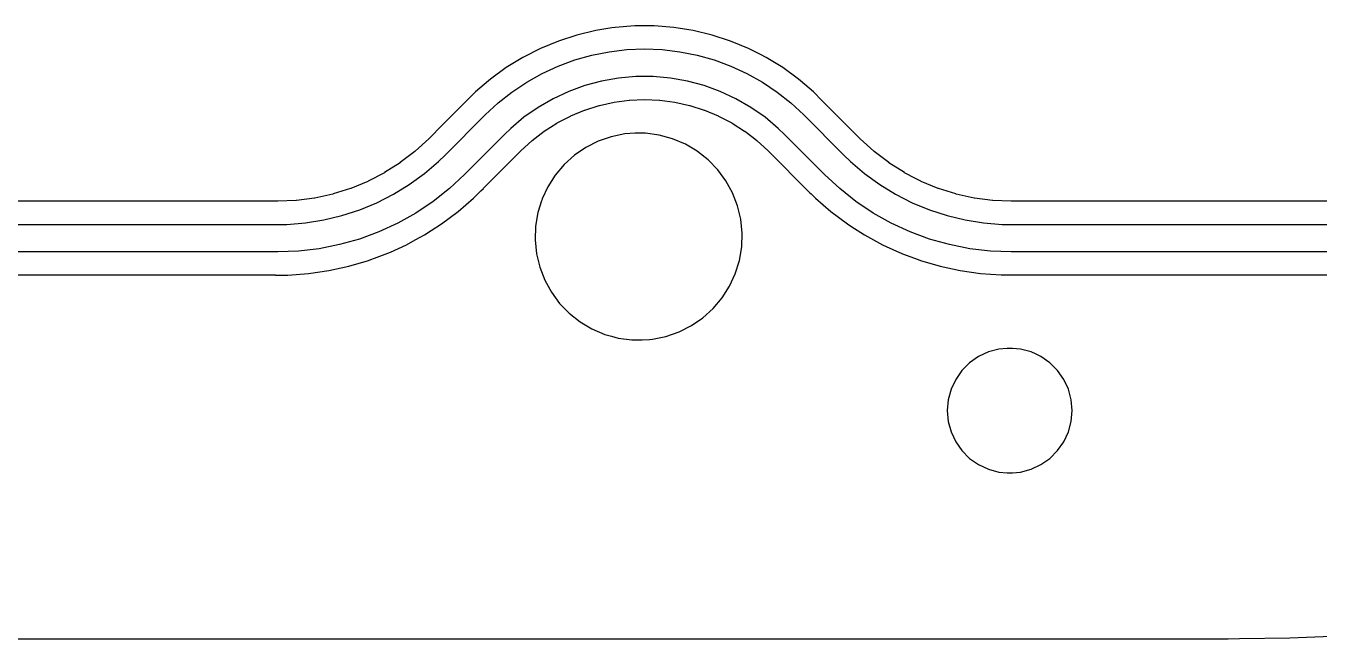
# Model space of a CAD drawing. Extents: x 68 to 346, y -197 to -84.
# Drawn here: x 205.63 to 233.73, y -196.67 to -183.35 of the extents above; entities that cross this region are included whole.
import ezdxf

# ---------------------------------------------------------------- set-up
doc = ezdxf.new("R2010")
doc.units = 0
doc.layers.add('BLACK', color=7, linetype='CONTINUOUS')

msp = doc.modelspace()

# ---------------------------------------------------------------- linework, layer by layer
at = {"layer": 'BLACK', "linetype": 'CONTINUOUS'}
for p, q in [((218.021, -183.449), (217.608, -183.548)), ((218.366, -183.394), (218.021, -183.449)), ((218.44, -183.383), (218.366, -183.394)), ((218.863, -183.35), (218.44, -183.383)), ((218.44, -183.383), (218.44, -183.383)), ((218.988, -183.35), (218.863, -183.35)), ((218.991, -183.349), (218.988, -183.349)), ((218.988, -183.349), (218.988, -183.35)), ((219.075, -183.349), (218.991, -183.349)), ((219.287, -183.349), (219.075, -183.349)), ((219.71, -183.383), (219.287, -183.349)), ((219.287, -183.349), (219.287, -183.349)), ((220.036, -183.434), (219.71, -183.383)), ((219.71, -183.383), (219.71, -183.383)), ((220.129, -183.449), (220.036, -183.434)), ((220.542, -183.548), (220.129, -183.449)), ((217.205, -183.679), (216.813, -183.842)), ((217.608, -183.548), (217.205, -183.679)), ((217.205, -183.679), (217.205, -183.679)), ((217.205, -183.679), (217.205, -183.679)), ((217.205, -183.679), (217.205, -183.679)), ((217.608, -183.548), (217.608, -183.548)), ((217.608, -183.548), (217.608, -183.548)), ((220.945, -183.679), (220.542, -183.548)), ((220.542, -183.548), (220.542, -183.548)), ((220.542, -183.548), (220.542, -183.548)), ((221.337, -183.842), (220.945, -183.679)), ((220.945, -183.679), (220.945, -183.679)), ((220.945, -183.679), (220.945, -183.679)), ((220.945, -183.679), (220.945, -183.679)), ((216.813, -183.842), (216.435, -184.034)), ((217.561, -184.09), (217.931, -183.985)), ((217.931, -183.985), (218.309, -183.91)), ((218.309, -183.91), (218.691, -183.865)), ((218.691, -183.865), (219.075, -183.85)), ((219.075, -183.85), (219.075, -183.85)), ((219.075, -183.85), (219.459, -183.865)), ((219.459, -183.865), (219.841, -183.91)), ((219.841, -183.91), (220.219, -183.985)), ((220.219, -183.985), (220.589, -184.09)), ((221.598, -183.974), (221.337, -183.842)), ((221.715, -184.034), (221.598, -183.974)), ((216.073, -184.256), (215.73, -184.505)), ((216.435, -184.034), (216.073, -184.256)), ((216.073, -184.256), (216.073, -184.256)), ((216.073, -184.256), (216.073, -184.256)), ((216.851, -184.384), (217.2, -184.223)), ((217.2, -184.223), (217.561, -184.09)), ((220.589, -184.09), (220.95, -184.223)), ((220.95, -184.223), (221.299, -184.384)), ((222.077, -184.256), (221.715, -184.034)), ((221.715, -184.034), (221.715, -184.034)), ((221.715, -184.034), (221.715, -184.034)), ((222.42, -184.505), (222.077, -184.256)), ((222.077, -184.256), (222.077, -184.256)), ((222.077, -184.256), (222.077, -184.256)), ((215.685, -184.543), (215.407, -184.781)), ((215.73, -184.505), (215.685, -184.543)), ((216.195, -184.786), (216.515, -184.572)), ((216.515, -184.572), (216.851, -184.384)), ((218.144, -184.548), (217.781, -184.645)), ((218.513, -184.483), (218.144, -184.548)), ((218.887, -184.45), (218.513, -184.483)), ((219.075, -184.45), (218.887, -184.45)), ((219.263, -184.45), (219.075, -184.45)), ((219.075, -184.45), (219.075, -184.45)), ((219.637, -184.483), (219.263, -184.45)), ((220.006, -184.548), (219.637, -184.483)), ((220.369, -184.645), (220.006, -184.548)), ((221.299, -184.384), (221.635, -184.572)), ((221.635, -184.572), (221.955, -184.786)), ((222.465, -184.543), (222.42, -184.505)), ((222.743, -184.781), (222.465, -184.543)), ((215.407, -184.781), (215.29, -184.898)), ((215.407, -184.781), (215.407, -184.781)), ((215.893, -185.024), (216.195, -184.786)), ((217.428, -184.773), (217.088, -184.932)), ((217.781, -184.645), (217.428, -184.773)), ((220.722, -184.773), (220.369, -184.645)), ((221.062, -184.932), (220.722, -184.773)), ((221.955, -184.786), (222.257, -185.024)), ((222.929, -184.967), (222.743, -184.781)), ((222.743, -184.781), (222.743, -184.781)), ((222.743, -184.781), (222.743, -184.781)), ((215.289, -184.899), (214.65, -185.538)), ((215.29, -184.898), (215.289, -184.899)), ((215.29, -184.898), (215.29, -184.898)), ((215.611, -185.285), (215.893, -185.024)), ((216.763, -185.12), (216.455, -185.335)), ((217.088, -184.932), (216.763, -185.12)), ((217.778, -185.179), (218.089, -185.081)), ((218.089, -185.081), (218.094, -185.079)), ((218.094, -185.079), (218.413, -185.009)), ((218.413, -185.009), (218.418, -185.008)), ((218.418, -185.008), (218.741, -184.965)), ((218.741, -184.965), (218.747, -184.965)), ((218.747, -184.965), (219.072, -184.951)), ((219.072, -184.951), (219.078, -184.951)), ((219.078, -184.951), (219.403, -184.965)), ((219.403, -184.965), (219.409, -184.965)), ((219.409, -184.965), (219.732, -185.008)), ((219.732, -185.008), (219.737, -185.009)), ((219.737, -185.009), (220.056, -185.079)), ((220.056, -185.079), (220.061, -185.081)), ((220.061, -185.081), (220.372, -185.179)), ((221.387, -185.12), (221.062, -184.932)), ((221.695, -185.335), (221.387, -185.12)), ((222.257, -185.024), (222.539, -185.285)), ((223.762, -185.8), (222.929, -184.967)), ((222.929, -184.967), (222.929, -184.967)), ((214.742, -186.154), (215.611, -185.285)), ((215.611, -185.285), (215.611, -185.285)), ((216.455, -185.335), (216.168, -185.576)), ((217.178, -185.458), (217.467, -185.308)), ((217.467, -185.308), (217.472, -185.305)), ((217.472, -185.305), (217.773, -185.181)), ((217.773, -185.181), (217.778, -185.179)), ((220.372, -185.179), (220.377, -185.181)), ((220.377, -185.181), (220.678, -185.305)), ((220.678, -185.305), (220.683, -185.308)), ((220.683, -185.308), (220.972, -185.458)), ((221.982, -185.576), (221.695, -185.335)), ((222.539, -185.285), (222.539, -185.285)), ((222.539, -185.285), (222.539, -185.285)), ((222.539, -185.285), (223.408, -186.154)), ((214.65, -185.538), (214.43, -185.758)), ((216.035, -185.709), (215.166, -186.578)), ((216.168, -185.576), (216.035, -185.709)), ((216.035, -185.709), (216.035, -185.709)), ((216.635, -185.838), (216.894, -185.639)), ((216.894, -185.639), (216.898, -185.636)), ((216.898, -185.636), (217.173, -185.461)), ((217.173, -185.461), (217.178, -185.458)), ((217.173, -185.461), (217.173, -185.461)), ((218.648, -185.696), (218.354, -185.756)), ((218.873, -185.681), (218.648, -185.696)), ((218.648, -185.696), (218.648, -185.696)), ((219.098, -185.681), (218.873, -185.681)), ((218.873, -185.681), (218.873, -185.681)), ((219.396, -185.721), (219.098, -185.681)), ((220.972, -185.458), (220.977, -185.461)), ((220.977, -185.461), (221.251, -185.636)), ((221.251, -185.636), (221.256, -185.639)), ((221.256, -185.639), (221.433, -185.775)), ((222.115, -185.709), (221.982, -185.576)), ((222.984, -186.578), (222.115, -185.709)), ((222.115, -185.709), (222.115, -185.709)), ((214.388, -185.8), (214.091, -186.072)), ((214.43, -185.758), (214.388, -185.8)), ((216.389, -186.063), (216.631, -185.841)), ((216.631, -185.841), (216.635, -185.838)), ((217.802, -185.99), (217.554, -186.16)), ((218.07, -185.854), (217.802, -185.99)), ((218.354, -185.756), (218.07, -185.854)), ((218.07, -185.854), (218.07, -185.854)), ((219.686, -185.8), (219.396, -185.721)), ((219.396, -185.721), (219.396, -185.721)), ((219.396, -185.721), (219.396, -185.721)), ((219.963, -185.917), (219.686, -185.8)), ((219.686, -185.8), (219.686, -185.8)), ((220.221, -186.071), (219.963, -185.917)), ((221.433, -185.775), (221.515, -185.838)), ((221.515, -185.838), (221.519, -185.841)), ((221.519, -185.841), (221.761, -186.063)), ((224.059, -186.072), (223.762, -185.8)), ((214.087, -186.075), (213.77, -186.319)), ((214.091, -186.072), (214.087, -186.075)), ((214.599, -186.297), (214.742, -186.154)), ((214.742, -186.154), (214.742, -186.154)), ((215.579, -186.873), (216.389, -186.063)), ((216.389, -186.063), (216.389, -186.063)), ((216.389, -186.063), (216.389, -186.063)), ((217.554, -186.16), (217.331, -186.361)), ((220.227, -186.075), (220.221, -186.071)), ((220.457, -186.257), (220.227, -186.075)), ((220.666, -186.473), (220.457, -186.257)), ((220.457, -186.257), (220.457, -186.257)), ((221.761, -186.063), (222.663, -186.965)), ((223.408, -186.154), (223.408, -186.154)), ((223.408, -186.154), (223.551, -186.297)), ((224.063, -186.075), (224.059, -186.072)), ((224.38, -186.319), (224.063, -186.075)), ((224.063, -186.075), (224.063, -186.075)), ((213.424, -186.539), (213.07, -186.723)), ((213.429, -186.536), (213.424, -186.539)), ((213.766, -186.322), (213.429, -186.536)), ((213.77, -186.319), (213.766, -186.322)), ((213.965, -186.797), (214.292, -186.559)), ((214.292, -186.559), (214.599, -186.297)), ((217.331, -186.361), (217.137, -186.591)), ((220.844, -186.715), (220.666, -186.473)), ((223.551, -186.297), (223.858, -186.559)), ((223.858, -186.559), (224.185, -186.797)), ((224.384, -186.322), (224.38, -186.319)), ((224.721, -186.536), (224.384, -186.322)), ((224.726, -186.539), (224.721, -186.536)), ((224.965, -186.663), (224.726, -186.539)), ((213.065, -186.726), (212.696, -186.879)), ((213.07, -186.723), (213.065, -186.726)), ((213.62, -187.008), (213.965, -186.797)), ((215.166, -186.578), (214.835, -186.884)), ((215.166, -186.578), (215.166, -186.578)), ((217.137, -186.591), (216.975, -186.844)), ((217.137, -186.591), (217.137, -186.591)), ((220.988, -186.978), (220.844, -186.715)), ((223.315, -186.884), (222.984, -186.578)), ((222.984, -186.578), (222.984, -186.578)), ((224.185, -186.797), (224.53, -187.008)), ((225.08, -186.723), (224.965, -186.663)), ((225.085, -186.726), (225.08, -186.723)), ((225.454, -186.879), (225.085, -186.726)), ((211.909, -187.089), (211.513, -187.141)), ((211.915, -187.088), (211.909, -187.089)), ((212.305, -187.002), (211.915, -187.088)), ((212.31, -187.001), (212.305, -187.002)), ((212.691, -186.88), (212.31, -187.001)), ((212.696, -186.879), (212.691, -186.88)), ((213.26, -187.191), (213.62, -187.008)), ((214.835, -186.884), (214.481, -187.163)), ((215.025, -187.382), (215.362, -187.09)), ((215.362, -187.09), (215.52, -186.932)), ((215.52, -186.932), (215.574, -186.879)), ((215.574, -186.879), (215.579, -186.873)), ((215.579, -186.873), (215.579, -186.873)), ((216.849, -187.117), (216.84, -187.147)), ((216.854, -187.105), (216.849, -187.117)), ((216.975, -186.844), (216.854, -187.105)), ((221.096, -187.259), (220.988, -186.978)), ((222.663, -186.965), (222.663, -186.965)), ((222.663, -186.965), (222.698, -187.001)), ((222.698, -187.001), (222.788, -187.09)), ((222.788, -187.09), (223.125, -187.382)), ((223.669, -187.163), (223.315, -186.884)), ((224.53, -187.008), (224.89, -187.191)), ((225.459, -186.88), (225.454, -186.879)), ((225.84, -187.001), (225.459, -186.88)), ((225.845, -187.002), (225.84, -187.001)), ((226.235, -187.088), (225.845, -187.002)), ((226.241, -187.089), (226.235, -187.088)), ((226.637, -187.141), (226.241, -187.089)), ((211.106, -187.159), (202.914, -187.159)), ((211.508, -187.142), (211.106, -187.159)), ((211.513, -187.141), (211.508, -187.142)), ((212.503, -187.471), (212.887, -187.346)), ((212.887, -187.346), (213.26, -187.191)), ((214.481, -187.163), (214.106, -187.414)), ((214.668, -187.649), (215.025, -187.382)), ((215.025, -187.382), (215.025, -187.382)), ((216.84, -187.147), (216.76, -187.404)), ((221.166, -187.551), (221.096, -187.259)), ((223.125, -187.382), (223.125, -187.382)), ((223.125, -187.382), (223.482, -187.649)), ((224.044, -187.414), (223.669, -187.163)), ((224.89, -187.191), (225.263, -187.346)), ((225.263, -187.346), (225.647, -187.471)), ((226.642, -187.142), (226.637, -187.141)), ((227.044, -187.159), (226.642, -187.142)), ((243.043, -187.159), (227.044, -187.159)), ((202.914, -187.66), (211.106, -187.66)), ((211.106, -187.66), (211.106, -187.66)), ((211.106, -187.66), (211.308, -187.66)), ((211.308, -187.66), (211.711, -187.628)), ((211.711, -187.628), (212.11, -187.565)), ((212.11, -187.565), (212.503, -187.471)), ((213.713, -187.634), (213.303, -187.823)), ((214.106, -187.414), (213.713, -187.634)), ((214.443, -187.794), (214.668, -187.649)), ((214.668, -187.649), (214.668, -187.649)), ((216.76, -187.404), (216.71, -187.7)), ((221.196, -187.85), (221.166, -187.551)), ((223.482, -187.649), (223.482, -187.649)), ((223.482, -187.649), (223.561, -187.7)), ((224.437, -187.634), (224.044, -187.414)), ((224.847, -187.823), (224.437, -187.634)), ((225.647, -187.471), (226.04, -187.565)), ((226.04, -187.565), (226.439, -187.628)), ((226.439, -187.628), (226.842, -187.66)), ((226.842, -187.66), (227.044, -187.66)), ((227.044, -187.66), (243.045, -187.66)), ((213.303, -187.823), (212.88, -187.979)), ((214.091, -188), (214.214, -187.933)), ((214.214, -187.933), (214.293, -187.89)), ((214.293, -187.89), (214.443, -187.794)), ((216.71, -187.7), (216.7, -188)), ((221.186, -188.15), (221.196, -187.85)), ((223.561, -187.7), (223.857, -187.89)), ((223.857, -187.89), (223.857, -187.89)), ((223.857, -187.89), (224.248, -188.104)), ((225.27, -187.979), (224.847, -187.823)), ((211.557, -188.242), (211.106, -188.26)), ((212.004, -188.189), (211.557, -188.242)), ((212.446, -188.101), (212.004, -188.189)), ((212.88, -187.979), (212.446, -188.101)), ((213.555, -188.262), (213.902, -188.104)), ((213.902, -188.104), (214.091, -188)), ((216.7, -188), (216.73, -188.299)), ((221.136, -188.447), (221.186, -188.15)), ((224.248, -188.104), (224.55, -188.242)), ((224.55, -188.242), (224.654, -188.289)), ((225.704, -188.101), (225.27, -187.979)), ((226.146, -188.189), (225.704, -188.101)), ((226.593, -188.242), (226.146, -188.189)), ((227.044, -188.26), (226.593, -188.242)), ((211.106, -188.26), (202.914, -188.26)), ((211.106, -188.26), (211.106, -188.26)), ((211.106, -188.26), (211.106, -188.26)), ((211.106, -188.26), (211.106, -188.26)), ((212.651, -188.57), (213.079, -188.445)), ((213.079, -188.445), (213.132, -188.425)), ((213.132, -188.425), (213.212, -188.395)), ((213.212, -188.395), (213.496, -188.289)), ((213.496, -188.289), (213.555, -188.262)), ((216.73, -188.299), (216.73, -188.299)), ((216.73, -188.299), (216.8, -188.592)), ((221.047, -188.734), (221.136, -188.447)), ((224.654, -188.289), (224.681, -188.299)), ((224.681, -188.299), (225.018, -188.425)), ((225.018, -188.425), (225.071, -188.445)), ((225.071, -188.445), (225.499, -188.57)), ((243.045, -188.26), (227.044, -188.26)), ((227.044, -188.26), (227.044, -188.26)), ((227.044, -188.26), (227.044, -188.26)), ((202.998, -188.76), (211.022, -188.76)), ((211.022, -188.76), (211.055, -188.76)), ((211.055, -188.76), (211.055, -188.761)), ((211.055, -188.761), (211.106, -188.761)), ((211.106, -188.761), (211.106, -188.761)), ((211.106, -188.761), (211.329, -188.761)), ((211.329, -188.761), (211.774, -188.729)), ((211.329, -188.761), (211.329, -188.761)), ((211.774, -188.729), (212.215, -188.665)), ((212.215, -188.665), (212.651, -188.57)), ((212.651, -188.57), (212.651, -188.57)), ((212.651, -188.57), (212.651, -188.57)), ((212.651, -188.57), (212.651, -188.57)), ((216.8, -188.592), (216.8, -188.592)), ((216.8, -188.592), (216.908, -188.872)), ((220.921, -189.006), (221.047, -188.734)), ((225.499, -188.57), (225.499, -188.57)), ((225.499, -188.57), (225.499, -188.57)), ((225.499, -188.57), (225.499, -188.57)), ((225.499, -188.57), (225.935, -188.665)), ((225.935, -188.665), (226.376, -188.729)), ((226.376, -188.729), (226.821, -188.76)), ((226.821, -188.76), (226.821, -188.76)), ((226.821, -188.76), (226.985, -188.76)), ((226.985, -188.76), (226.985, -188.76)), ((226.985, -188.76), (242.961, -188.76)), ((216.908, -188.872), (216.908, -188.872)), ((216.908, -188.872), (217.052, -189.135)), ((220.759, -189.259), (220.921, -189.006)), ((217.052, -189.135), (217.052, -189.135)), ((217.052, -189.135), (217.143, -189.259)), ((217.143, -189.259), (217.23, -189.377)), ((220.565, -189.489), (220.759, -189.259)), ((217.23, -189.377), (217.439, -189.593)), ((217.439, -189.593), (217.675, -189.78)), ((220.342, -189.69), (220.565, -189.489)), ((217.675, -189.78), (217.933, -189.933)), ((219.826, -189.996), (220.094, -189.861)), ((220.094, -189.861), (220.342, -189.69)), ((217.933, -189.933), (218.21, -190.05)), ((218.21, -190.05), (218.21, -190.05)), ((218.21, -190.05), (218.21, -190.05)), ((218.21, -190.05), (218.355, -190.09)), ((218.355, -190.09), (218.5, -190.129)), ((218.5, -190.129), (218.798, -190.17)), ((218.798, -190.17), (218.798, -190.17)), ((218.798, -190.17), (219.023, -190.17)), ((219.023, -190.17), (219.187, -190.159)), ((219.187, -190.159), (219.248, -190.154)), ((219.248, -190.154), (219.542, -190.095)), ((219.542, -190.095), (219.826, -189.996)), ((226.546, -190.431), (226.332, -190.531)), ((226.775, -190.37), (226.546, -190.431)), ((226.546, -190.431), (226.546, -190.431)), ((226.951, -190.355), (226.775, -190.37)), ((226.775, -190.37), (226.775, -190.37)), ((227.069, -190.355), (226.951, -190.355)), ((227.245, -190.37), (227.069, -190.355)), ((227.474, -190.431), (227.245, -190.37)), ((227.245, -190.37), (227.245, -190.37)), ((227.581, -190.481), (227.474, -190.431)), ((227.474, -190.431), (227.474, -190.431)), ((227.474, -190.431), (227.474, -190.431)), ((227.688, -190.531), (227.581, -190.481)), ((226.139, -190.667), (225.972, -190.834)), ((226.332, -190.531), (226.139, -190.667)), ((226.332, -190.531), (226.332, -190.531)), ((227.881, -190.667), (227.688, -190.531)), ((227.688, -190.531), (227.688, -190.531)), ((228.048, -190.834), (227.881, -190.667)), ((225.836, -191.027), (225.736, -191.241)), ((225.972, -190.834), (225.836, -191.027)), ((225.836, -191.027), (225.836, -191.027)), ((225.972, -190.834), (225.972, -190.834)), ((228.184, -191.027), (228.048, -190.834)), ((228.284, -191.241), (228.184, -191.027)), ((228.184, -191.027), (228.184, -191.027)), ((225.736, -191.241), (225.675, -191.47)), ((225.736, -191.241), (225.736, -191.241)), ((228.345, -191.47), (228.284, -191.241)), ((225.675, -191.47), (225.654, -191.705)), ((225.675, -191.47), (225.675, -191.47)), ((228.366, -191.705), (228.345, -191.47)), ((225.654, -191.705), (225.654, -191.705)), ((225.654, -191.705), (225.675, -191.94)), ((228.345, -191.94), (228.366, -191.705)), ((225.675, -191.94), (225.675, -191.94)), ((225.675, -191.94), (225.736, -192.169)), ((225.736, -192.169), (225.736, -192.169)), ((225.736, -192.169), (225.736, -192.169)), ((225.736, -192.169), (225.786, -192.276)), ((228.184, -192.383), (228.284, -192.169)), ((228.284, -192.169), (228.345, -191.94)), ((225.786, -192.276), (225.836, -192.383)), ((225.836, -192.383), (225.836, -192.383)), ((225.836, -192.383), (225.972, -192.576)), ((228.048, -192.576), (228.184, -192.383)), ((225.972, -192.576), (226.139, -192.743)), ((227.881, -192.743), (228.048, -192.576)), ((226.139, -192.743), (226.332, -192.879)), ((226.332, -192.879), (226.332, -192.879)), ((226.332, -192.879), (226.546, -192.979)), ((226.546, -192.979), (226.775, -193.04)), ((227.245, -193.04), (227.474, -192.979)), ((227.474, -192.979), (227.688, -192.879)), ((227.688, -192.879), (227.881, -192.743)), ((226.775, -193.04), (226.951, -193.055)), ((226.951, -193.055), (227.069, -193.055)), ((227.069, -193.055), (227.245, -193.04)), ((231.755, -196.67), (182.264, -196.67)), ((231.999, -196.667), (231.755, -196.67)), ((233.093, -196.651), (231.999, -196.667)), ((233.637, -196.63), (233.093, -196.651)), ((234.451, -196.595), (233.637, -196.63))]:
    msp.add_line(p, q, dxfattribs=at)

doc.saveas('drawing.dxf')
